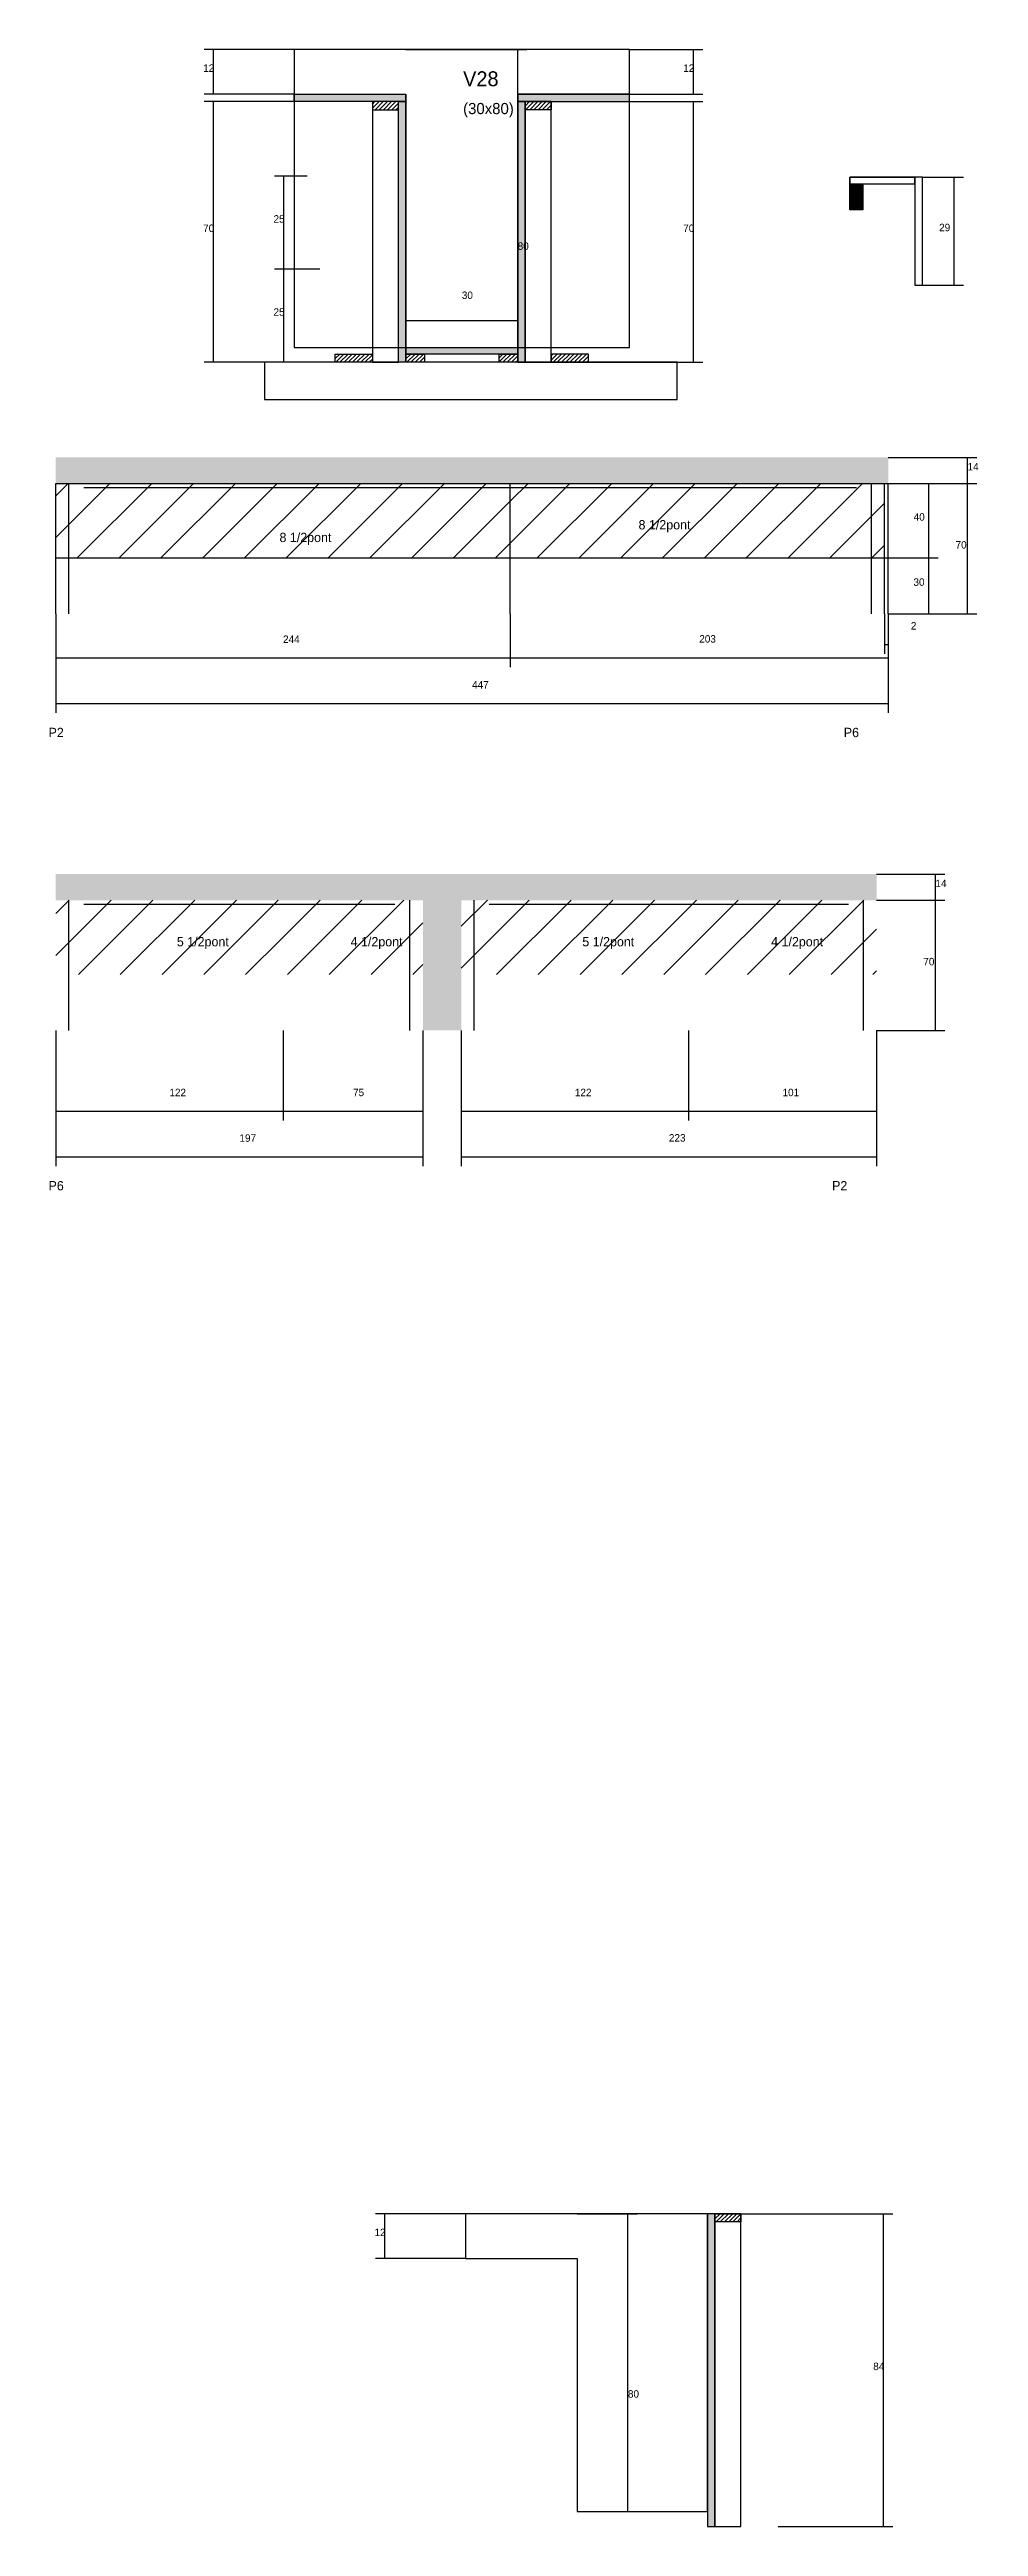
# Model space of a CAD drawing. Header units: metres. Extents: x 133889 to 134388, y 26879 to 28210.
import ezdxf

# ---------------------------------------------------------------- set-up
doc = ezdxf.new("R2010")
doc.units = ezdxf.units.M
for name, color, linetype in [('CONCRETO', 251, 'Continuous'), ('COTA', 4, 'Continuous'), ('Cota Seção (2x)', 4, 'Continuous'), ('Hachura', 253, 'Continuous'), ('Madeira', 126, 'Continuous'), ('NOMENCLATURA', 7, 'Continuous'), ('Painéis', 200, 'Continuous'), ('SARR_2.2x7', 40, 'Continuous'), ('Texto Seção', 7, 'Continuous')]:
    doc.layers.add(name, color=color, linetype=linetype)

msp = doc.modelspace()

# ---------------------------------------------------------------- hatches: boundary and pattern name
at = {"layer": 'COTA'}
h = msp.add_hatch(dxfattribs=at)
h.set_pattern_fill('AR-CONC', scale=0.03)
h.paths.add_polyline_path([(134339.2, 27976.7), (134339.2, 27990.7), (133892.2, 27990.7), (133892.2, 27976.7)])
h = msp.add_hatch(dxfattribs=at)
h.set_pattern_fill('AR-CONC', scale=0.03)
h.paths.add_polyline_path([(134089.3, 27682.8), (134109.9, 27682.8), (134109.9, 27752.8), (134332.9, 27752.8), (134332.9, 27766.8), (133892.2, 27766.8), (133892.2, 27752.8), (134089.3, 27752.8)])
at = {"layer": 'Hachura'}
h = msp.add_hatch(color=8, dxfattribs=at)
h.dxf.hatch_style = 1
h.paths.add_polyline_path([(134020.2, 28181.8), (134020.2, 28185.8), (134020.2, 28185.8), (134080.2, 28185.8), (134080.2, 28185.8), (134080.2, 28181.8), (134080.2, 28181.8), (134020.2, 28181.8)])
h = msp.add_hatch(color=8, dxfattribs=at)
h.dxf.hatch_style = 1
h.paths.add_polyline_path([(134200.2, 28181.8), (134200.2, 28185.8), (134200.2, 28185.8), (134140.2, 28185.8), (134140.2, 28185.8), (134140.2, 28181.8), (134140.2, 28181.8), (134200.2, 28181.8)])
h = msp.add_hatch(dxfattribs=at)
h.set_pattern_fill('ANSI31', scale=0.5)
h.paths.add_polyline_path([(134062.2, 28181.8), (134062.2, 28177.4), (134062.2, 28177.4), (134076.2, 28177.4), (134076.2, 28177.4), (134076.2, 28181.8), (134076.2, 28181.8), (134062.2, 28181.8)])
h = msp.add_hatch(color=8, dxfattribs=at)
h.dxf.hatch_style = 1
h.paths.add_polyline_path([(134076.2, 28181.8), (134080.2, 28181.8), (134080.2, 28181.8), (134080.2, 28041.8), (134080.2, 28041.8), (134076.2, 28041.8), (134076.2, 28041.8), (134076.2, 28181.8)])
h = msp.add_hatch(color=8, dxfattribs=at)
h.dxf.hatch_style = 1
h.paths.add_polyline_path([(134144.2, 28181.8), (134140.2, 28181.8), (134140.2, 28181.8), (134140.2, 28041.8), (134140.2, 28041.8), (134144.2, 28041.8), (134144.2, 28041.8), (134144.2, 28181.8)])
h = msp.add_hatch(dxfattribs=at)
h.set_pattern_fill('ANSI31', scale=0.5)
h.paths.add_polyline_path([(134158.2, 28181.8), (134158.2, 28177.4), (134158.2, 28177.4), (134144.2, 28177.4), (134144.2, 28177.4), (134144.2, 28181.8), (134144.2, 28181.8), (134158.2, 28181.8)])
h = msp.add_hatch(dxfattribs=at)
h.set_pattern_fill('ANSI31', scale=0.5)
h.paths.add_polyline_path([(134042.2, 28041.8), (134042.2, 28046.2), (134042.2, 28046.2), (134062.2, 28046.2), (134062.2, 28046.2), (134062.2, 28041.8), (134062.2, 28041.8), (134042.2, 28041.8)])
h = msp.add_hatch(color=8, dxfattribs=at)
h.dxf.hatch_style = 1
h.paths.add_polyline_path([(134080.2, 28046.2), (134080.2, 28049.8), (134080.2, 28049.8), (134140.2, 28049.8), (134140.2, 28049.8), (134140.2, 28046.2), (134140.2, 28046.2), (134080.2, 28046.2)])
h = msp.add_hatch(dxfattribs=at)
h.set_pattern_fill('ANSI31', scale=0.5)
h.paths.add_polyline_path([(134080.2, 28041.8), (134080.2, 28046.2), (134080.2, 28046.2), (134090.2, 28046.2), (134090.2, 28046.2), (134090.2, 28041.8), (134090.2, 28041.8), (134080.2, 28041.8)])
h = msp.add_hatch(dxfattribs=at)
h.set_pattern_fill('ANSI31', scale=0.5)
h.paths.add_polyline_path([(134130.2, 28041.8), (134130.2, 28046.2), (134130.2, 28046.2), (134140.2, 28046.2), (134140.2, 28046.2), (134140.2, 28041.8), (134140.2, 28041.8), (134130.2, 28041.8)])
h = msp.add_hatch(dxfattribs=at)
h.set_pattern_fill('ANSI31', scale=0.5)
h.paths.add_polyline_path([(134178.2, 28041.8), (134178.2, 28046.2), (134178.2, 28046.2), (134158.2, 28046.2), (134158.2, 28046.2), (134158.2, 28041.8), (134158.2, 28041.8), (134178.2, 28041.8)])
h = msp.add_hatch(dxfattribs=at)
h.set_pattern_fill('ANSI31', scale=5)
h.paths.add_polyline_path([(134136.2, 27976.7), (133892.2, 27976.7), (133892.2, 27936.7), (134136.2, 27936.7)])
h = msp.add_hatch(dxfattribs=at)
h.set_pattern_fill('ANSI31', scale=5)
h.paths.add_polyline_path([(134337.2, 27936.7), (134337.2, 27976.7), (134136.2, 27976.7), (134136.2, 27936.7)])
h = msp.add_hatch(dxfattribs=at)
h.set_pattern_fill('ANSI31', scale=5)
h.paths.add_polyline_path([(133892.2, 27712.8), (134014.2, 27712.8), (134014.2, 27752.8), (133892.2, 27752.8)])
h = msp.add_hatch(dxfattribs=at)
h.set_pattern_fill('ANSI31', scale=5)
h.paths.add_polyline_path([(134014.2, 27752.8), (134014.2, 27712.8), (134089.3, 27712.8), (134089.3, 27752.8)])
h = msp.add_hatch(dxfattribs=at)
h.set_pattern_fill('ANSI31', scale=5)
h.paths.add_polyline_path([(134109.9, 27712.8), (134231.9, 27712.8), (134231.9, 27752.8), (134109.9, 27752.8)])
h = msp.add_hatch(dxfattribs=at)
h.set_pattern_fill('ANSI31', scale=5)
h.paths.add_polyline_path([(134332.9, 27712.8), (134332.9, 27752.8), (134231.9, 27752.8), (134231.9, 27712.8)])
h = msp.add_hatch(color=8, dxfattribs=at)
h.dxf.hatch_style = 1
h.paths.add_polyline_path([(134246.1, 27047.1), (134242.1, 27047.1), (134242.1, 27047.1), (134242.1, 26879.1), (134242.1, 26879.1), (134246.1, 26879.1), (134246.1, 26879.1), (134246.1, 27047.1)])
h = msp.add_hatch(dxfattribs=at)
h.set_pattern_fill('ANSI31', scale=0.5)
h.paths.add_polyline_path([(134260.1, 27047.1), (134260.1, 27042.7), (134260.1, 27042.7), (134246.1, 27042.7), (134246.1, 27042.7), (134246.1, 27047.1), (134246.1, 27047.1), (134260.1, 27047.1)])
at = {"layer": 'Madeira'}
h = msp.add_hatch(dxfattribs=at)
h.set_pattern_fill('ANSI31', scale=0.2)
h.paths.add_polyline_path([(134318.6, 28123.6), (134325.6, 28123.6), (134325.6, 28137.6), (134318.6, 28137.6)])

# ---------------------------------------------------------------- linework, layer by layer
at = {"layer": 'CONCRETO'}
for points in [[(134200.2, 28185.8), (134200.2, 28209.8), (134020.2, 28209.8), (134020.2, 28185.8), (134080.2, 28185.8), (134080.2, 28049.8), (134140.2, 28049.8), (134140.2, 28175.8), (134140.2, 28185.8)], [(134020.2, 28049.8), (134200.2, 28049.8), (134200.2, 28209.8), (134020.2, 28209.8)], [(134242.1, 27027.1), (134242.1, 27047.1), (134112.1, 27047.1), (134112.1, 27023.1), (134172.1, 27023.1), (134172.1, 26887.1), (134242.1, 26887.1), (134242.1, 27027.1)]]:
    msp.add_lwpolyline(points, close=True, dxfattribs=at)
at = {"layer": 'COTA'}
for p, q in [((134020.2, 28209.8), (133971.8, 28209.8)), ((133976.8, 28185.8), (133976.8, 28209.8)), ((134200.2, 28209.8), (134239.6, 28209.8)), ((134234.6, 28185.8), (134234.6, 28209.8)), ((134020.2, 28185.8), (133971.8, 28185.8)), ((134200.2, 28185.8), (134239.6, 28185.8)), ((134020.2, 28181.8), (133971.8, 28181.8)), ((133976.8, 28041.8), (133976.8, 28181.8)), ((134158.2, 28181.8), (134239.6, 28181.8)), ((134234.6, 28041.8), (134234.6, 28181.8)), ((134027.2, 28141.8), (134009.6, 28141.8)), ((134014.6, 28091.8), (134014.6, 28141.8)), ((134027.2, 28091.8), (134009.6, 28091.8)), ((134034, 28091.8), (134009.6, 28091.8)), ((134014.6, 28041.8), (134014.6, 28091.8)), ((134042.2, 28041.8), (133971.8, 28041.8)), ((134034, 28041.8), (134009.6, 28041.8)), ((134178.2, 28041.8), (134239.6, 28041.8)), ((134339.2, 27976.7), (134365.9, 27976.7)), ((134360.9, 27936.7), (134360.9, 27976.7)), ((134339.2, 27936.7), (134365.9, 27936.7)), ((134339.2, 27936.7), (134365.9, 27936.7)), ((134360.9, 27906.7), (134360.9, 27936.7)), ((133892.2, 27906.7), (133892.2, 27878)), ((133892.2, 27906.7), (133892.2, 27853.4)), ((134136.2, 27906.7), (134136.2, 27878)), ((134136.2, 27906.7), (134136.2, 27878)), ((134337.2, 27906.7), (134337.2, 27885.2)), ((134339.2, 27906.7), (134339.2, 27878)), ((134339.2, 27906.7), (134339.2, 27853.4)), ((134339.2, 27906.7), (134339.2, 27885.2)), ((134339.2, 27906.7), (134365.9, 27906.7)), ((133892.2, 27883), (134136.2, 27883)), ((134136.2, 27883), (134339.2, 27883)), ((134337.2, 27890.2), (134339.2, 27890.2)), ((133892.2, 27858.4), (134339.2, 27858.4)), ((133892.2, 27682.8), (133892.2, 27634.4)), ((133892.2, 27682.8), (133892.2, 27609.9)), ((134014.2, 27682.8), (134014.2, 27634.4)), ((134014.2, 27682.8), (134014.2, 27634.4)), ((134089.3, 27682.8), (134089.3, 27634.4)), ((134089.3, 27682.8), (134089.3, 27609.9)), ((134109.9, 27682.8), (134109.9, 27634.4)), ((134109.9, 27682.8), (134109.9, 27609.9)), ((134231.9, 27682.8), (134231.9, 27634.4)), ((134231.9, 27682.8), (134231.9, 27634.4)), ((134332.9, 27682.8), (134332.9, 27634.4)), ((134332.9, 27682.8), (134332.9, 27609.9)), ((133892.2, 27639.4), (134014.2, 27639.4)), ((134014.2, 27639.4), (134089.3, 27639.4)), ((134109.9, 27639.4), (134231.9, 27639.4)), ((134231.9, 27639.4), (134332.9, 27639.4)), ((133892.2, 27614.9), (134089.3, 27614.9)), ((134109.9, 27614.9), (134332.9, 27614.9)), ((134112.1, 27047.1), (134063.8, 27047.1)), ((134068.8, 27023.1), (134068.8, 27047.1)), ((134260.1, 27047.1), (134341.6, 27047.1)), ((134336.6, 26879.1), (134336.6, 27047.1)), ((134112.1, 27023.1), (134063.8, 27023.1)), ((134280.1, 26879.1), (134341.6, 26879.1))]:
    msp.add_line(p, q, dxfattribs=at)
at = {"layer": 'Cota Seção (2x)'}
for p, q in [((134080.2, 28209.8), (134145.2, 28209.8)), ((134140.2, 28049.8), (134140.2, 28209.8)), ((134357.5, 28141.2), (134379.6, 28141.2)), ((134374.6, 28083.2), (134374.6, 28141.2)), ((134357.5, 28083.2), (134379.6, 28083.2)), ((134080.2, 28049.8), (134080.2, 28069.3)), ((134140.2, 28049.8), (134140.2, 28069.3)), ((134080.2, 28064.3), (134140.2, 28064.3)), ((134080.2, 28049.8), (134145.2, 28049.8)), ((134339.2, 27990.7), (134386.8, 27990.7)), ((134381.8, 27976.7), (134381.8, 27990.7)), ((134339.2, 27976.7), (134386.8, 27976.7)), ((134339.2, 27976.7), (134386.8, 27976.7)), ((134381.8, 27906.7), (134381.8, 27976.7)), ((134339.2, 27906.7), (134386.8, 27906.7)), ((134332.9, 27766.8), (134369.5, 27766.8)), ((134364.5, 27752.8), (134364.5, 27766.8)), ((134332.9, 27752.8), (134369.5, 27752.8)), ((134332.9, 27752.8), (134369.5, 27752.8)), ((134364.5, 27682.8), (134364.5, 27752.8)), ((134332.9, 27682.8), (134369.5, 27682.8)), ((134172.1, 27047.1), (134204.4, 27047.1)), ((134199.4, 26887.1), (134199.4, 27047.1)), ((134172.1, 26887.1), (134204.4, 26887.1))]:
    msp.add_line(p, q, dxfattribs=at)
at = {"layer": 'Madeira'}
for points in [[(134062.2, 28181.8), (134062.2, 28177.4), (134076.2, 28177.4), (134076.2, 28181.8)], [(134062.2, 28041.8), (134076.2, 28041.8), (134076.2, 28181.8), (134062.2, 28181.8)], [(134158.2, 28181.8), (134158.2, 28177.4), (134144.2, 28177.4), (134144.2, 28181.8)], [(134158.2, 28181.8), (134144.2, 28181.8), (134144.2, 28041.8), (134158.2, 28041.8)], [(134318.6, 28137.6), (134325.6, 28137.6), (134325.6, 28123.6), (134318.6, 28123.6)], [(134004.3, 28021.8), (134225.9, 28021.8), (134225.9, 28041.8), (134004.3, 28041.8)], [(134042.2, 28041.8), (134042.2, 28046.2), (134062.2, 28046.2), (134062.2, 28041.8)], [(134080.2, 28041.8), (134080.2, 28046.2), (134090.2, 28046.2), (134090.2, 28041.8)], [(134130.2, 28041.8), (134130.2, 28046.2), (134140.2, 28046.2), (134140.2, 28041.8)], [(134178.2, 28041.8), (134178.2, 28046.2), (134158.2, 28046.2), (134158.2, 28041.8)], [(134260.1, 27047.1), (134260.1, 27042.7), (134246.1, 27042.7), (134246.1, 27047.1)], [(134260.1, 27047.1), (134246.1, 27047.1), (134246.1, 26879.1), (134260.1, 26879.1)]]:
    msp.add_lwpolyline(points, close=True, dxfattribs=at)
at = {"layer": 'Painéis'}
for p, q in [((134020.2, 28185.8), (134080.2, 28185.8)), ((134020.2, 28181.8), (134020.2, 28185.8)), ((134080.2, 28181.8), (134080.2, 28185.8)), ((134140.2, 28185.8), (134200.2, 28185.8)), ((134140.2, 28181.8), (134140.2, 28185.8)), ((134200.2, 28181.8), (134200.2, 28185.8)), ((134080.2, 28041.8), (134080.2, 28181.8)), ((134140.2, 28041.8), (134140.2, 28181.8)), ((134318.6, 28141.2), (134353.5, 28141.2)), ((134318.6, 28137.6), (134318.6, 28141.2)), ((134318.6, 28137.6), (134353.5, 28137.6)), ((134080.2, 28049.8), (134140.2, 28049.8)), ((134080.2, 28046.2), (134080.2, 28049.8)), ((134140.2, 28046.2), (134140.2, 28049.8)), ((133892.2, 27976.7), (134339.2, 27976.7)), ((133892.2, 27906.7), (133892.2, 27976.7)), ((134136.2, 27906.7), (134136.2, 27976.7)), ((134337.2, 27906.7), (134337.2, 27976.7)), ((134339.2, 27906.7), (134339.2, 27976.7)), ((133892.2, 27936.7), (134339.2, 27936.7))]:
    msp.add_line(p, q, dxfattribs=at)
for points in [[(134020.2, 28181.8), (134020.2, 28185.8), (134080.2, 28185.8), (134080.2, 28181.8)], [(134200.2, 28181.8), (134200.2, 28185.8), (134140.2, 28185.8), (134140.2, 28181.8)], [(134076.2, 28181.8), (134080.2, 28181.8), (134080.2, 28041.8), (134076.2, 28041.8)], [(134144.2, 28181.8), (134140.2, 28181.8), (134140.2, 28041.8), (134144.2, 28041.8)], [(134353.5, 28083.2), (134357.5, 28083.2), (134357.5, 28141.2), (134353.5, 28141.2)], [(134080.2, 28046.2), (134080.2, 28049.8), (134140.2, 28049.8), (134140.2, 28046.2)], [(134246.1, 27047.1), (134242.1, 27047.1), (134242.1, 26879.1), (134246.1, 26879.1)]]:
    msp.add_lwpolyline(points, close=True, dxfattribs=at)
msp.add_lwpolyline([(134353.5, 28141.2), (134318.6, 28141.2), (134318.6, 28137.6), (134353.5, 28137.6), (134353.5, 28141.2)], dxfattribs=at)
at = {"layer": 'SARR_2.2x7'}
for p, q in [((133899.2, 27936.7), (133899.2, 27976.7)), ((133907.2, 27974.5), (134136.2, 27974.5)), ((134136.2, 27974.5), (134322.2, 27974.5)), ((134330.2, 27936.7), (134330.2, 27976.7)), ((133899.2, 27906.7), (133899.2, 27936.7)), ((134330.2, 27906.7), (134330.2, 27936.7)), ((133899.2, 27712.8), (133899.2, 27752.8)), ((133907.2, 27750.6), (134014.2, 27750.6)), ((134014.2, 27750.6), (134074.3, 27750.6)), ((134082.3, 27712.8), (134082.3, 27752.8)), ((134116.9, 27712.8), (134116.9, 27752.8)), ((134124.9, 27750.6), (134231.9, 27750.6)), ((134231.9, 27750.6), (134317.9, 27750.6)), ((134325.9, 27712.8), (134325.9, 27752.8)), ((133899.2, 27682.8), (133899.2, 27712.8)), ((134082.3, 27682.8), (134082.3, 27712.8)), ((134116.9, 27682.8), (134116.9, 27712.8)), ((134325.9, 27682.8), (134325.9, 27712.8))]:
    msp.add_line(p, q, dxfattribs=at)

# ---------------------------------------------------------------- texts
at = {"layer": 'COTA'}
for s, p in [('12', (133971.3, 28197.8)), ('12', (134229.1, 28197.8)), ('25', (134009.1, 28116.8)), ('70', (133971.3, 28111.8)), ('70', (134229.1, 28111.8)), ('25', (134009.1, 28066.8)), ('40', (134352.8, 27956.7)), ('30', (134352.7, 27921.7)), ('244', (134014.2, 27891)), ('203', (134237.7, 27891.2)), ('2', (134351.3, 27898.2)), ('447', (134115.7, 27866.5)), ('122', (133953.2, 27647.5)), ('75', (134051.8, 27647.5)), ('122', (134170.9, 27647.5)), ('101', (134282.4, 27647.5)), ('197', (133990.8, 27623)), ('223', (134221.4, 27623.1)), ('12', (134063.3, 27035.1)), ('84', (134331.1, 26963.1))]:
    msp.add_text(s, height=4, dxfattribs=at).set_placement(p)
at = {"layer": 'Cota Seção (2x)'}
for s, p in [('80', (134140.2, 28102.2)), ('29', (134366.5, 28112.2)), ('30', (134110.2, 28075.8)), ('14', (134381.8, 27983.7)), ('70', (134375.3, 27941.7)), ('14', (134364.5, 27759.8)), ('70', (134358, 27717.8)), ('80', (134199.4, 26948.3))]:
    msp.add_text(s, height=4, dxfattribs=at).set_placement(p)
at = {"layer": 'NOMENCLATURA'}
for s, p in [('8 1/2pont', (134012.3, 27945.2)), ('8 1/2pont', (134205.1, 27952)), ('P2', (133888.3, 27840.4)), ('P6', (134315.3, 27840.4)), ('5 1/2pont', (133957.2, 27728)), ('4 1/2pont', (134050.5, 27728)), ('5 1/2pont', (134174.9, 27728)), ('4 1/2pont', (134276.3, 27728)), ('P6', (133888.3, 27596.9)), ('P2', (134309, 27596.9))]:
    msp.add_text(s, height=5, dxfattribs=at).set_placement(p)
at = {"layer": 'Texto Seção'}
for s, height, p in [('V28', 8, (134110.9, 28190.1)), ('(30x80)', 6, (134110.9, 28175.1))]:
    msp.add_text(s, height=height, dxfattribs=at).set_placement(p)

doc.saveas('drawing.dxf')
